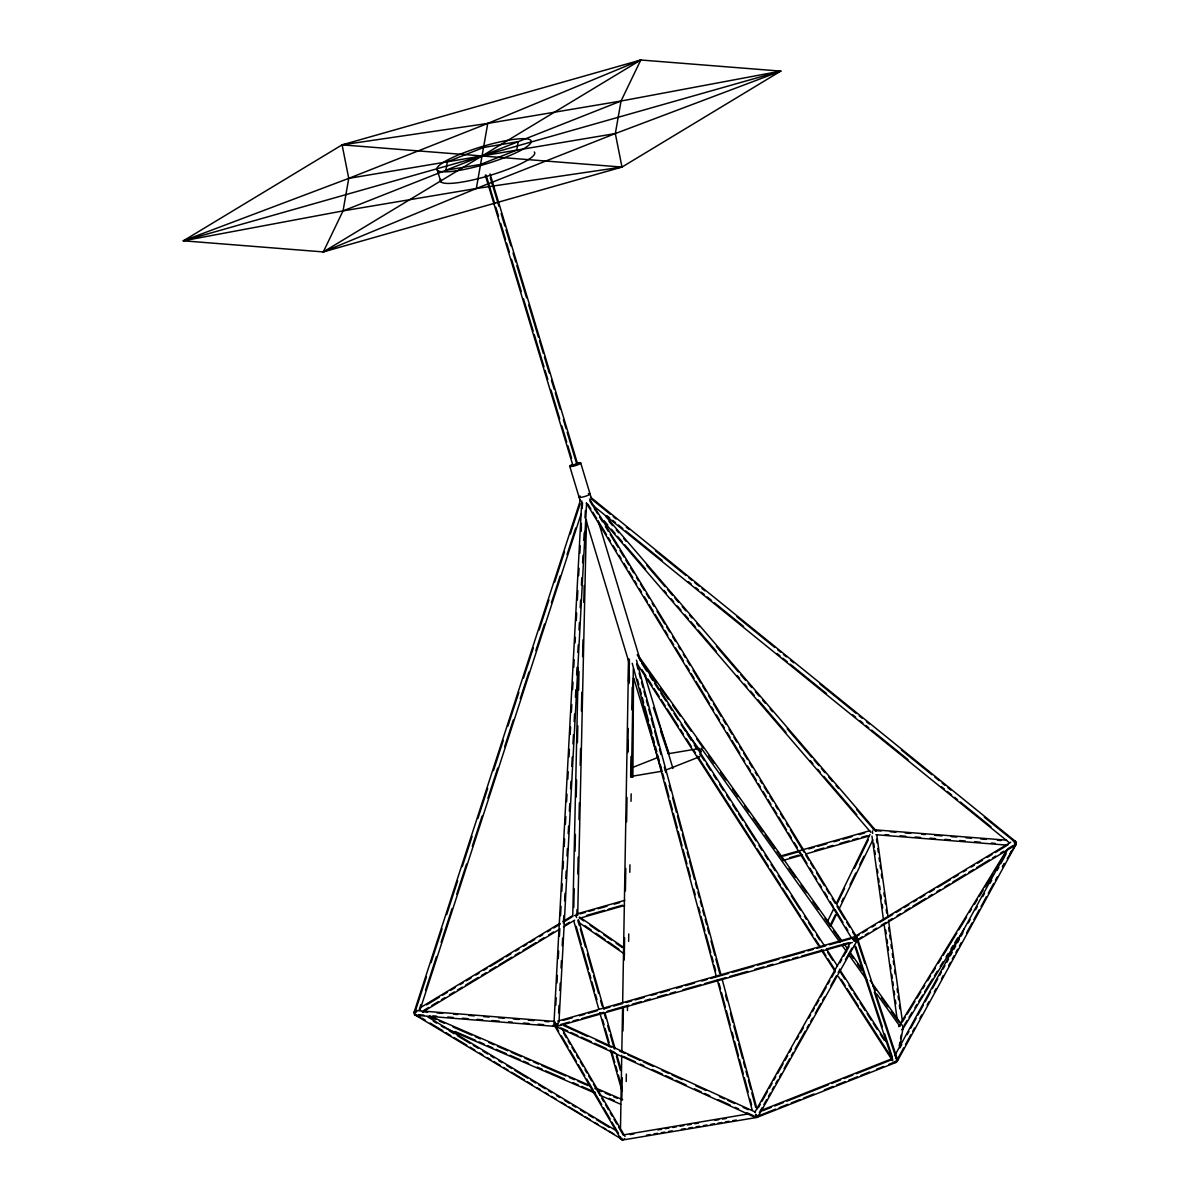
<?xml version="1.0" encoding="UTF-8"?>
<svg xmlns="http://www.w3.org/2000/svg" width="1200" height="1200" viewBox="0 0 1200 1200"><rect width="100%" height="100%" fill="white"/><g stroke="black" fill="none" stroke-linecap="round" stroke-linejoin="round"><path stroke-width="1.5" d="M628.14 751.065L628.2 739.83M628.545 681.78L628.68 659.31M629.355 681.795L629.4 676.17M632.085 777.315L632.175 760.455M632.895 777.315L633.48 678.075M620.505 1128.12L621.75 1055.265M621.825 1051.53L622.59 1006.695M622.65 1002.96L628.575 659.265M621.81 1100.115L622.185 1077.69M622.995 1030.995L623.415 1006.71M624.21 960.015L624.6 937.605M625.41 890.91L625.785 868.485M626.595 821.79L627.015 797.505M627.78 752.685L628.2 728.4M628.98 683.565L629.385 659.28M630.645 777.03L630.99 756.48M631.8 709.785L632.19 687.36M626.22 1081.515L626.34 1074.045M627.435 1010.535L627.51 1006.8M628.635 941.415L628.755 933.945M629.82 872.31L629.955 864.825M631.035 801.315L631.17 793.845M631.455 777.045L633.33 668.7M572.745 916.815L578.265 667.68M581.295 530.925L581.385 527.175M573.78 907.485L574.185 888.765M575.025 851.295L575.4 834.435M576.225 796.965L576.6 780.12M577.425 742.65L577.8 725.79M578.595 690.195L579 671.46M576.885 915.18L577.005 909.555M577.8 873.96L578.175 857.1M579 819.645L579.375 802.785M580.2 765.315L580.575 748.455M581.4 710.985L581.82 692.265M582.615 656.67L582.99 639.81M583.815 602.34L584.19 585.48M585.015 548.025L585.39 531.165M577.695 915.225L586.455 519.975M900.06 1046.055L903.195 1026.66M581.79 500.955L553.95 1023.9L558.075 1023.555M555.765 1005.27L556.17 997.8M556.965 982.86L557.355 975.39M558.255 958.575L558.645 951.105M559.44 936.165L559.845 928.695M560.535 915.615L561.03 906.285M561.825 891.345L562.23 883.875M563.025 868.92L563.415 861.45M564.21 846.51L564.615 839.04M565.41 824.1L565.8 816.63M566.595 801.69L567 794.22M567.795 779.28L568.2 771.81M568.995 756.87L569.385 749.4M570.18 734.46L570.585 726.99M571.38 712.05L571.77 704.58M572.565 689.625L572.97 682.155M573.765 667.215L574.155 659.745M575.055 642.945L575.355 637.335M576.24 620.535L576.645 613.065M577.335 599.985L577.83 590.64M578.625 575.7L579.03 568.23M579.825 553.29L580.23 545.82M581.025 530.88L581.415 523.41M582.21 508.47L582.51 502.86M558.645 1012.905L559.05 1005.435M559.845 990.495L560.235 983.025M561.03 968.085L561.435 960.615M562.23 945.66L562.62 938.19M563.415 923.25L563.82 915.78M564.615 900.84L565.005 893.37M565.8 878.43L566.205 870.96M567 856.02L567.39 848.55M568.185 833.61L568.59 826.14M569.385 811.2L569.775 803.73M570.57 788.79L570.975 781.32M571.77 766.365L572.265 757.035M572.955 743.955L573.465 734.625M574.155 721.545L574.545 714.075M575.445 697.275L575.85 689.805M576.645 674.85L577.035 667.38M577.83 652.44L578.235 644.97M579.03 630.03L579.42 622.56M580.215 607.62L580.62 600.15M581.415 585.21L581.805 577.74M582.6 562.8L583.005 555.33M583.8 540.39L584.19 532.92M584.985 517.98L585.39 510.495M558.975 1022.28L586.605 503.07M343.035 210.9L348.75 178.365L342.09 144.855L640.785 60L780.735 71.115L621.99 167.07L323.295 251.925L183.345 240.81L342.09 144.855L487.755 123.42L621.045 101.025L780.735 71.115L615.33 133.56L476.325 188.505L323.295 251.925L343.035 210.9L621.045 101.025L640.785 60L487.755 123.42L348.75 178.365L183.345 240.81L343.035 210.9L476.325 188.505L621.99 167.07L615.33 133.56L621.045 101.025M476.325 188.505L487.755 123.42M580.485 500.025L414.135 1012.125L415.02 1012.875M700.11 754.95L701.31 748.185L839.91 942.345M899.25 1045.935L899.88 1042.275M900.525 1038.63L901.17 1034.97M590.475 497.115L1015.395 841.32L1014.39 842.91M872.4 830.97L872.625 833.445M896.925 1061.34L896.415 1060.545M897.225 1061.355L1015.98 844.41L1014.795 843.36M620.445 1136.91L620.595 1138.92L622.725 1140L756.72 1117.47L896.46 1062.24L897.48 1060.26L896.115 1058.175M903.285 1027.68L902.925 1028.7M415.2 1014.045L415.185 1015.02L622.08 1139.415M426.465 976.83L415.485 1010.61L413.685 1012.68L414.675 1014.9L416.88 1015.305M431.085 962.595L442.065 928.815M446.685 914.595L457.65 880.8M462.285 866.58L472.095 836.355M477.87 818.565L487.695 788.34M493.47 770.565L503.295 740.325M507.915 726.105L518.88 692.325M523.5 678.09L533.325 647.865M539.1 630.09L548.925 599.865M554.7 582.075L564.51 551.85M570.285 534.075L580.11 503.835M419.16 1009.89L420.9 1004.55M425.52 990.33L436.5 956.55M441.12 942.315L452.085 908.535M456.705 894.315L466.53 864.075M472.305 846.3L482.13 816.075M487.905 798.285L497.715 768.06M504.645 746.73L513.315 720.045M520.245 698.715L528.915 672.045M535.845 650.7L544.5 624.03M551.445 602.7L560.1 576.03M567.03 554.685L575.7 528.015M419.94 1010.145L581.085 514.05M621.69 1138.23L621.51 1139.61M827.475 921.57L834.03 908.16M836.475 903.12L870.03 834.39M837.225 903.48L844.59 888.39M854.415 868.275L868.32 839.775M831.18 923.325L835.275 914.94M841.815 901.53L843.45 898.185M850.005 884.775L855.735 873.03M859.83 864.66L863.91 856.275M831.105 925.35L836.835 913.62M839.28 908.595L872.835 839.865M894.735 1055.67L1008.09 848.58M899.955 1047.84L901.755 1044.555M907.155 1034.7L908.955 1031.415M910.755 1028.13L916.14 1018.26M917.94 1014.975L923.34 1005.12M925.14 1001.835L930.54 991.965M932.34 988.68L937.74 978.825M939.54 975.54L941.34 972.24M943.14 968.955L944.94 965.67M946.74 962.385L948.54 959.1M950.34 955.815L952.14 952.53M953.925 949.245L955.725 945.945M957.525 942.66L959.325 939.375M961.125 936.09L962.925 932.805M968.325 922.95L970.125 919.65M975.525 909.795L977.325 906.51M982.725 896.64L984.525 893.355M989.925 883.5L991.725 880.215M997.11 870.345L998.91 867.06M1000.71 863.775L1006.11 853.92M898.32 1057.665L903.705 1047.795M905.505 1044.51L910.905 1034.655M912.705 1031.37L914.505 1028.085M919.905 1018.215L921.705 1014.93M927.105 1005.075L928.905 1001.79M934.305 991.92L936.105 988.635M941.49 978.78L943.29 975.495M948.69 965.625L950.49 962.34M952.29 959.055L954.09 955.77M955.89 952.485L957.69 949.2M959.49 945.9L961.29 942.615M966.69 932.76L972.09 922.905M973.89 919.605L979.29 909.75M981.075 906.465L986.475 896.595M988.275 893.31L993.675 883.455M995.475 880.17L997.275 876.885M1002.675 867.015L1004.475 863.73M1009.875 853.875L1011.675 850.59M1013.475 847.305L1015.275 844.005M754.875 1112.22L850.23 942.81M758.34 1107.75L760.17 1104.495M762 1101.24L767.505 1091.46M769.335 1088.205L772.095 1083.315M773.925 1080.06L775.755 1076.805M777.585 1073.535L783.09 1063.77M784.92 1060.515L787.68 1055.625M789.51 1052.37L791.34 1049.115M796.845 1039.335L798.675 1036.08M800.505 1032.825L803.265 1027.935M808.755 1018.155L810.6 1014.9M812.43 1011.645L814.26 1008.39M816.09 1005.135L818.85 1000.245M820.68 996.99L826.185 987.21M828.015 983.955L829.845 980.7M831.675 977.43L834.435 972.555M839.94 962.775L841.77 959.52M843.6 956.265L849.105 946.485M759.33 1112.67L762.09 1107.78M763.92 1104.525L766.665 1099.635M768.495 1096.38L770.34 1093.125M772.17 1089.87L774 1086.6M775.83 1083.345L777.675 1080.09M779.505 1076.835L781.335 1073.58M784.08 1068.69L789.585 1058.91M791.415 1055.655L793.26 1052.4M795.09 1049.145L805.17 1031.22M807 1027.965L808.845 1024.71M810.675 1021.455L812.505 1018.185M815.265 1013.31L820.755 1003.53M822.585 1000.275L824.43 997.02M830.85 985.62L836.34 975.84M838.17 972.585L840.015 969.33M845.505 959.55L851.925 948.15M758.205 1116.345L857.22 940.425L864.9 963.615M555.3 1022.1L554.97 1024.905L556.95 1026.42M898.65 1026.42L1006.815 849.975M902.295 1022.055L905.205 1017.285M907.155 1014.105L914.955 1001.385M916.905 998.205L920.805 991.845M922.755 988.665L924.705 985.485M927.63 980.715L930.555 975.945M932.505 972.765L935.415 967.995M938.34 963.225L941.265 958.47M943.215 955.29L956.865 933.03M958.815 929.85L966.6 917.13M969.525 912.36L971.475 909.18M974.4 904.41L977.325 899.64M979.275 896.46L983.175 890.1M985.125 886.935L992.925 874.215M994.875 871.035L998.76 864.675M1000.71 861.495L1002.66 858.315M904.17 1025.235L907.095 1020.465M909.045 1017.285L911.97 1012.515M914.895 1007.745L916.845 1004.565M918.795 1001.385L922.695 995.025M924.645 991.845L932.43 979.125M934.38 975.945L937.305 971.175M940.23 966.405L943.155 961.65M946.08 956.88L948.03 953.7M950.955 948.93L952.905 945.75M954.855 942.57L957.78 937.8M902.94 1028.805L964.335 928.65M1002.345 866.655L1004.295 863.475M1007.22 858.705L1015.98 844.41M416.07 1012.335L416.64 1011.54M898.665 1026.525L899.85 1025.415M902.61 1029.15L901.74 1029.825M415.995 1014.6L415.185 1015.02M1015.395 841.32L1013.565 841.62M857.745 940.455L1015.35 845.175L1016.355 841.98L1013.43 840.825M896.25 1061.355L888.75 1064.415M323.295 251.925L640.785 60M421.32 1007.1L559.815 923.385M562.995 921.45L572.55 915.675M426.585 1004.88L439.32 997.185M442.5 995.265L447.27 992.37M450.45 990.45L455.22 987.57M459.99 984.69L463.17 982.755M466.35 980.835L471.12 977.955M475.89 975.075L479.07 973.155M483.84 970.26L487.02 968.34M490.2 966.42L502.935 958.725M506.115 956.805L510.885 953.925M515.655 951.03L518.835 949.11M523.605 946.23L526.785 944.31M529.965 942.375L534.735 939.495M539.505 936.615L542.685 934.695M547.455 931.8L550.635 929.88M553.815 927.96L560.19 924.12M564.96 921.225L571.32 917.385M423.87 1010.355L428.67 1007.445M431.865 1005.51L438.27 1001.64M441.48 999.705L444.675 997.77M449.475 994.875L454.275 991.965M457.47 990.03L462.285 987.135M465.48 985.2L478.29 977.46M481.485 975.525L486.285 972.615M489.48 970.68L495.885 966.81M499.095 964.875L511.89 957.135M515.1 955.2L519.9 952.305M523.095 950.37L535.905 942.63M539.1 940.695L543.9 937.785M548.7 934.89L553.5 931.98M564.705 925.215L569.505 922.305M422.76 1011.975L558.675 929.82M563.475 926.925L574.665 920.16M855.645 935.97L1010.73 842.22M855.99 936.72L859.2 934.785M862.395 932.85L867.195 929.94M871.995 927.045L875.205 925.11M880.005 922.2L892.8 914.46M896.01 912.525L900.81 909.63M904.005 907.695L908.805 904.785M913.605 901.89L916.815 899.955M920.01 898.02L924.81 895.11M929.61 892.215L934.41 889.305M937.62 887.37L950.415 879.63M953.625 877.695L958.425 874.8M963.225 871.89L966.42 869.955M971.22 867.06L974.43 865.125M977.625 863.19L982.425 860.28M987.225 857.385L992.025 854.475M995.235 852.54L1008.03 844.8M857.4 939.705L862.17 936.825M865.35 934.89L868.53 932.97M873.3 930.09L876.48 928.17M881.25 925.275L886.02 922.395M889.2 920.475L892.38 918.555M897.15 915.675L900.33 913.74M905.115 910.86L909.885 907.98M913.065 906.06L925.785 898.365M928.965 896.445L932.145 894.51M936.915 891.63L940.095 889.71M944.865 886.83L949.635 883.935M952.815 882.015L965.535 874.32M968.73 872.4L973.5 869.52M976.68 867.6L989.4 859.905M992.58 857.985L995.76 856.065M1000.53 853.17L1003.71 851.25M1008.48 848.37L1013.25 845.49M574.2 464.64L576.795 464.13L573.645 465.03M632.22 767.625L658.035 757.41M665.385 770.25L699.825 756.645M760.605 1110.675L892.41 1058.565M762.57 1110.78L771.24 1107.345M774.72 1105.98L783.39 1102.545M786.87 1101.165L828.51 1084.71M831.99 1083.33L840.66 1079.91M844.14 1078.53L852.81 1075.11M856.275 1073.73L892.725 1059.33L860.34 1009.17M758.28 1115.985L775.68 1109.1M779.16 1107.735L787.86 1104.3M791.34 1102.92L800.025 1099.485M803.505 1098.105L813.945 1093.98M824.385 1089.855L833.085 1086.42M836.565 1085.04L845.265 1081.605M848.745 1080.225L857.445 1076.79M860.91 1075.41L869.61 1071.975M876.57 1069.23L883.53 1066.47M855.93 941.49L856.38 939.27L854.535 936.885M183.345 240.81L780.735 71.115M576.18 914.13L624.81 900.315M779.7 856.305L869.745 830.73M580.05 913.875L585.45 912.345M589.05 911.31L594.45 909.78M598.05 908.76L607.065 906.195M614.265 904.155L619.665 902.625M783.51 856.08L797.91 851.985M808.71 848.91L814.11 847.38M817.71 846.36L826.71 843.795M833.925 841.755L839.325 840.225M842.925 839.205L851.925 836.64M859.125 834.6L864.525 833.055M586.545 915.435L604.53 910.32M608.13 909.3L622.515 905.22M789.735 857.7L798.735 855.15M814.92 850.56L823.905 847.995M827.505 846.975L832.89 845.445M840.09 843.405L849.075 840.855M852.675 839.835L858.075 838.29M861.66 837.27L867.06 835.74M579.63 918.24L624.57 905.475M782.76 860.535L802.53 854.925M806.13 853.905L869.04 836.025M557.67 1021.125L854.265 936.855M563.235 1020.39L572.235 1017.825M579.42 1015.785L584.82 1014.255M588.42 1013.235L597.405 1010.685M604.605 1008.63L609.99 1007.1M613.59 1006.08L622.575 1003.53M626.175 1002.51L631.575 1000.98M635.16 999.945L644.16 997.395M651.345 995.355L656.745 993.825M660.345 992.805L669.33 990.24M676.53 988.2L681.915 986.67M685.515 985.65L694.515 983.1M701.7 981.045L707.1 979.515M710.685 978.495L728.67 973.395M732.27 972.375L753.855 966.24M757.44 965.22L779.025 959.085M782.625 958.065L804.195 951.93M807.795 950.91L813.195 949.38M816.78 948.36L825.78 945.81M829.365 944.79L850.95 938.655M560.37 1024.605L569.37 1022.04M572.985 1021.02L578.385 1019.49M581.985 1018.47L603.585 1012.32M607.185 1011.3L628.785 1005.165M632.4 1004.145L641.4 1001.58M645 1000.56L650.4 999.03M657.6 996.975L666.6 994.425M670.2 993.405L675.6 991.86M682.8 989.82L700.815 984.705M704.415 983.685L726.015 977.55M729.615 976.515L747.63 971.4M754.83 969.36L763.83 966.81M767.43 965.775L772.83 964.245M780.03 962.205L789.03 959.64M792.63 958.62L798.03 957.09M801.645 956.07L823.245 949.92M826.845 948.9L848.445 942.765M558.75 1025.91L852.33 942.51M755.52 1114.845L756.51 1114.59M873.345 829.71L1006.635 840.18M1015.98 844.41L1015.05 844.185A1.635 0.825 31.5 0 1 1014.57 844.32M348.75 178.365L615.33 133.56M668.46 753.705L699.48 748.485M630.825 776.46L661.845 771.24M624.72 1134.69L748.08 1113.96M630.225 1134.6L633.915 1133.97M657.9 1129.95L661.59 1129.32M665.28 1128.705L668.97 1128.09M672.66 1127.46L676.35 1126.845M680.04 1126.23L683.715 1125.6M687.405 1124.985L691.095 1124.37M694.785 1123.74L698.475 1123.125M715.08 1120.335L718.77 1119.705M722.46 1119.09L726.15 1118.475M646.56 1135.17L650.235 1134.54M653.895 1133.925L657.555 1133.31M661.23 1132.695L664.89 1132.08M668.55 1131.465L672.225 1130.85M681.375 1129.305L685.05 1128.69M688.71 1128.075L692.37 1127.46M696.045 1126.845L699.705 1126.23M703.365 1125.615L707.04 1125M710.7 1124.385L714.36 1123.77M718.035 1123.155L721.695 1122.54M725.355 1121.91L729.03 1121.295M732.69 1120.68L736.35 1120.065M416.055 1010.535L554.325 1021.41M895.545 1062.495L894.54 1062.345M342.09 144.855L621.99 167.07M875.595 830.595L881.13 831.03M890.355 831.765L895.89 832.215M905.115 832.935L910.65 833.385M921.72 834.255L925.41 834.555M934.62 835.29L942 835.875M951.225 836.61L956.76 837.045M965.985 837.78L971.52 838.215M980.745 838.95L986.28 839.385M997.35 840.27L1001.04 840.555M885.21 834.63L888.93 834.93M900.105 835.815L905.7 836.265M915.015 837L920.595 837.45M929.91 838.185L935.505 838.635M944.805 839.37L950.4 839.82M959.715 840.555L965.295 840.99M974.61 841.74L980.205 842.175M991.38 843.06L995.1 843.36M875.97 834.72L1006.215 845.07M422.16 1011.735L427.755 1012.17M437.07 1012.92L442.65 1013.355M453.825 1014.24L457.56 1014.54M468.735 1015.425L474.315 1015.875M483.63 1016.61L489.21 1017.06M498.525 1017.795L504.12 1018.23M513.435 1018.98L519.015 1019.415M528.33 1020.165L533.91 1020.6M545.085 1021.485L548.82 1021.785M418.185 1014.69L423.72 1015.125M432.945 1015.86L436.635 1016.16M447.705 1017.03L453.24 1017.48M462.465 1018.2L468 1018.65M477.225 1019.37L482.76 1019.82M491.985 1020.555L499.365 1021.14M508.59 1021.86L512.28 1022.16M523.35 1023.045L528.885 1023.48M538.11 1024.215L543.645 1024.65M552.87 1025.385L555.9 1025.4M418.14 1015.5L556.635 1026.495M429.42 1015.86L590.16 1085.64M595.29 1087.86L622.65 1099.74M430.8 1017.345L435.93 1019.58M439.35 1021.065L444.48 1023.285M453.03 1027.005L471.84 1035.165M475.26 1036.65L480.39 1038.885M488.94 1042.59L494.07 1044.81M497.49 1046.295L507.75 1050.75M511.17 1052.235L521.43 1056.69M524.85 1058.175L529.98 1060.41M533.4 1061.895L538.53 1064.115M541.95 1065.6L565.89 1075.995M569.31 1077.48L574.44 1079.7M577.86 1081.185L588.12 1085.64M594.96 1088.61L601.8 1091.58M605.22 1093.065L610.35 1095.3M613.77 1096.785L617.19 1098.27M455.13 1031.49L475.65 1040.4M479.07 1041.885L484.2 1044.105M487.62 1045.59L492.75 1047.825M496.17 1049.31L506.445 1053.765M509.865 1055.25L520.125 1059.705M523.545 1061.19L528.675 1063.41M537.225 1067.13L542.355 1069.35M545.775 1070.835L564.585 1078.995M573.135 1082.715L578.265 1084.935M581.685 1086.42L595.365 1092.36M609.045 1098.3L614.175 1100.535M415.47 1015.17L420.6 1017.39M446.265 1028.535L595.035 1093.11M600.165 1095.345L620.685 1104.255M564.09 1024.83L755.31 1112.04M563.79 1025.595L587.475 1036.395M595.935 1040.265L611.16 1047.21M619.635 1051.065L624.705 1053.375M628.095 1054.92L639.93 1060.32M643.32 1061.865L653.475 1066.5M661.935 1070.355L668.7 1073.445M672.09 1074.99L682.245 1079.625M695.775 1085.79L705.93 1090.425M719.46 1096.605L724.545 1098.915M727.92 1100.46L734.7 1103.55M743.16 1107.405L748.23 1109.715M560.88 1027.86L567.645 1030.95M571.035 1032.495L577.8 1035.57M581.19 1037.115L591.345 1041.75M594.72 1043.295L606.57 1048.695M609.945 1050.24L615.03 1052.55M623.49 1056.42L635.34 1061.82M640.41 1064.13L643.8 1065.675M652.26 1069.53L662.415 1074.165M665.79 1075.71L672.555 1078.8M675.945 1080.345L686.1 1084.965M694.56 1088.835L701.325 1091.91M704.715 1093.455L709.785 1095.78M718.245 1099.635L730.095 1105.035M735.165 1107.345L738.555 1108.89M747.015 1112.76L753.78 1115.835M555.495 1026.3L755.175 1117.365M427.335 1016.61L616.08 1130.565M433.305 1021.17L436.515 1023.105M441.315 1026L444.51 1027.935M449.31 1030.83L454.11 1033.725M457.305 1035.66L470.1 1043.385M473.295 1045.32L478.095 1048.215M482.895 1051.11L487.695 1054.005M490.89 1055.94L494.085 1057.875M498.885 1060.77L502.095 1062.705M506.895 1065.6L511.68 1068.495M514.89 1070.43L527.685 1078.155M530.88 1080.09L535.68 1082.985M538.875 1084.92L545.28 1088.775M548.475 1090.71L551.67 1092.645M556.47 1095.54L559.665 1097.475M564.465 1100.37L569.265 1103.265M572.46 1105.2L575.67 1107.12M580.47 1110.03L585.27 1112.925M588.465 1114.86L593.265 1117.755M596.46 1119.69L609.255 1127.415M422.01 1018.185L425.205 1020.105M430.005 1023.015L442.8 1030.74M445.995 1032.66L450.795 1035.57M453.99 1037.49L466.785 1045.215M469.995 1047.15L474.795 1050.045M479.595 1052.94L482.79 1054.875M487.59 1057.77L490.785 1059.705M493.98 1061.64L500.385 1065.51M503.58 1067.43L508.38 1070.325M511.575 1072.26L524.37 1079.985M527.58 1081.92L532.365 1084.815M537.165 1087.71L540.375 1089.645M545.16 1092.54L548.37 1094.475M551.565 1096.41L556.365 1099.305M561.165 1102.2L565.965 1105.095M569.16 1107.03L581.955 1114.755M585.15 1116.69L589.95 1119.585M594.75 1122.48L597.945 1124.415M602.745 1127.31L605.955 1129.245M609.15 1131.18L613.95 1134.075M579.6 917.025L624.21 947.895M579.165 917.7L583.77 920.895M589.935 925.155L599.16 931.545M603.78 934.74L611.475 940.065M616.08 943.26L622.245 947.52M585.09 925.785L591.24 930.03M595.86 933.225L605.085 939.615M608.16 941.745L618.93 949.2M578.49 922.215L624.645 954.15M591.405 498.93L610.32 514.26M613.23 516.615L616.14 518.97M626.325 527.22L629.235 529.575M655.44 550.8L685.995 575.55M688.905 577.905L691.815 580.26M694.725 582.615L699.09 586.155M702 588.51L704.91 590.865M736.935 616.8L774.765 647.445M777.675 649.815L780.585 652.17M783.495 654.525L786.405 656.88M790.77 660.42L793.68 662.775M819.885 684L856.26 713.46M859.17 715.815L862.08 718.185M866.445 721.71L869.355 724.065M901.365 750L931.935 774.765M934.845 777.12L939.21 780.645M942.12 783.015L945.03 785.37M947.94 787.725L950.85 790.08M984.315 817.2L1014.885 841.95M606.795 515.595L609.705 517.965M612.615 520.32L615.525 522.675M618.435 525.03L622.8 528.57M625.71 530.925L662.085 560.4M688.29 581.61L691.2 583.965M695.565 587.505L698.475 589.86M701.385 592.215L704.295 594.585M707.205 596.94L711.57 600.48M714.48 602.835L743.58 626.4M777.06 653.52L779.97 655.875M782.88 658.23L787.245 661.77M790.155 664.125L826.53 693.6M852.72 714.81L855.63 717.165M859.995 720.705L862.905 723.06M865.815 725.415L868.74 727.785M871.65 730.14L908.025 759.6M941.49 786.72L944.4 789.075M947.31 791.43L951.675 794.97M954.585 797.325L957.495 799.68M960.405 802.035L990.975 826.8M593.175 505.62L1009.365 842.745M756.72 1117.47L756.015 1115.475M605.895 516.54L875.715 830.445M608.955 521.355L612.615 525.615M616.275 529.875L618.72 532.725M623.61 538.41L626.04 541.245M646.8 565.395L665.115 586.695M667.56 589.53L672.435 595.215M674.88 598.065L678.54 602.325M682.2 606.585L685.875 610.845M689.535 615.105L691.965 617.94M696.855 623.625L699.3 626.46M716.385 646.35L738.36 671.91M740.805 674.76L745.695 680.445M748.125 683.28L751.8 687.54M755.46 691.8L759.12 696.06M762.78 700.32L765.225 703.17M770.115 708.84L772.545 711.69M787.2 728.73L811.62 757.14M814.065 759.975L818.94 765.66M821.385 768.495L825.045 772.755M828.705 777.015L832.365 781.29M836.04 785.55L838.47 788.385M856.785 809.685L873.885 829.575M604.095 520.725L607.755 524.985M611.415 529.245L615.075 533.505M617.52 536.355L622.41 542.04M624.84 544.875L645.6 569.025M663.915 590.325L666.36 593.16M671.235 598.845L673.68 601.695M677.34 605.955L681 610.215M684.66 614.475L688.335 618.735M690.765 621.57L695.655 627.255M698.1 630.09L716.415 651.405M737.16 675.54L739.605 678.39M744.495 684.075L746.925 686.91M750.6 691.17L754.26 695.43M757.92 699.69L786 732.36M810.42 760.77L812.865 763.605M817.74 769.29L820.185 772.125M823.845 776.385L856.815 814.74M601.035 518.445L870.855 832.335M637.53 654.615L841.905 940.89M844.08 943.935L847.335 948.495M850.605 953.07L862.56 969.825M870.165 980.475L902.775 1026.165A2.46 0.765 -35.5 0 1 902.85 1026.315M639.03 658.14L645.555 667.275M651 674.895L656.43 682.5M660.78 688.59L668.385 699.255M672.735 705.345L680.34 716.01M684.69 722.1L691.215 731.235M696.66 738.84L703.17 747.99M708.615 755.595L714.045 763.215M720.57 772.35L726 779.955M732.525 789.09L737.97 796.71M744.48 805.845L748.83 811.935M753.18 818.025L762.96 831.735M765.135 834.78L774.93 848.49M777.105 851.535L783.615 860.67M789.06 868.275L795.585 877.41M801.015 885.03L806.445 892.65M812.97 901.785L818.415 909.39M824.94 918.525L830.37 926.145M833.625 930.72L841.245 941.37M849.93 953.55L853.2 958.125M857.55 964.215L861.9 970.305M872.76 985.53L876.03 990.105M881.46 997.71L887.985 1006.845M891.24 1011.42L898.86 1022.085M842.085 945.39L846.585 951.675M848.61 954.525L867.18 980.535M876.885 994.11L899.715 1026.09M684.645 729.09L700.95 751.92M637.305 654.945L824.355 945.675M826.365 948.825L837.495 966.105M839.52 969.255L886.02 1041.54M641.67 663.24L646.725 671.1M649.755 675.81L652.785 680.52M654.81 683.67L658.86 689.955M660.87 693.09L665.925 700.95M667.95 704.1L672 710.385M674.025 713.52L678.06 719.805M681.105 724.53L685.14 730.815M687.165 733.95L691.215 740.235M694.245 744.96L697.275 749.67M700.305 754.38L704.355 760.68M706.38 763.815L710.415 770.1M713.46 774.81L716.49 779.535M719.52 784.245L723.57 790.53M726.6 795.24L729.63 799.965M732.66 804.675L736.71 810.96M738.735 814.11L742.77 820.395M745.8 825.105L755.925 840.825M758.955 845.535L761.985 850.245M765.015 854.97L768.045 859.68M771.09 864.39L775.125 870.675M778.155 875.4L787.26 889.545M791.31 895.83L800.4 909.975M804.45 916.26L806.475 919.395M808.5 922.545L813.555 930.405M816.585 935.115L819.615 939.825M827.7 952.41L832.755 960.255M840.855 972.84L844.89 979.125M848.94 985.41L851.97 990.12M853.995 993.27L858.045 999.555M860.055 1002.69L865.11 1010.55M867.135 1013.7L871.185 1019.985M873.21 1023.12L877.245 1029.405M880.275 1034.13L884.325 1040.415M641.955 669.705L645.99 676.005M648.015 679.14L652.065 685.425M654.075 688.575L659.13 696.435M661.155 699.57L665.205 705.855M667.23 709.005L678.345 726.285M680.37 729.435L683.4 734.145M686.43 738.855L691.485 746.715M693.51 749.865L695.535 753M697.56 756.15L755.19 845.73M757.215 848.865L768.33 866.16M770.355 869.295L780.465 885.015M782.49 888.165L800.685 916.455M802.71 919.59L812.82 935.31M814.845 938.445L819.9 946.305M822.93 951.015L825.96 955.74M827.985 958.875L835.065 969.885M841.125 979.305L845.175 985.59M847.2 988.74L858.315 1006.02M638.22 665.445L818.205 945.18M821.235 949.89L835.395 971.895M838.425 976.605L892.005 1059.9M589.575 499.02L857.22 937.92A2.46 0.87 -31.4 0 0 855.405 938.04A2.46 0.87 -31.4 0 0 853.17 939.72M589.845 501.03L592.77 505.815M595.695 510.6L597.63 513.795M599.58 516.99L602.505 521.775M605.415 526.56L608.34 531.345M610.29 534.54L618.075 547.305M620.025 550.5L623.91 556.89M625.86 560.085L628.785 564.87M630.72 568.065L633.645 572.85M636.57 577.635L638.505 580.83M640.455 584.025L644.355 590.4M646.29 593.595L649.215 598.38M652.14 603.18L654.075 606.36M657 611.16L664.785 623.925M666.735 627.12L669.66 631.905M672.57 636.69L675.495 641.475M678.405 646.26L680.355 649.455M683.28 654.24L685.23 657.435M687.165 660.63L690.09 665.415M693.015 670.2L700.8 682.98M702.75 686.16L705.66 690.96M708.585 695.745L711.495 700.53M713.445 703.725L721.23 716.49M723.18 719.685L726.105 724.47M729.015 729.255L731.94 734.055M733.89 737.235L736.8 742.035M739.725 746.82L741.675 750.015M743.625 753.195L747.51 759.585M749.46 762.78L752.37 767.565M755.295 772.35L757.245 775.545M760.155 780.33L762.105 783.525M764.055 786.72L767.955 793.095M769.89 796.29L772.815 801.075M775.74 805.875L777.675 809.055M780.6 813.855L783.525 818.64M786.435 823.425L788.385 826.62M790.335 829.815L803.955 852.15M805.905 855.345L808.83 860.13M810.765 863.325L813.69 868.11M816.615 872.895L824.4 885.675M826.335 888.87L829.26 893.655M832.185 898.44L835.095 903.225M837.045 906.42L844.83 919.185M846.78 922.38L849.705 927.165M852.615 931.95L855.54 936.75M588 504.3L590.925 509.085M592.86 512.28L596.76 518.655M598.71 521.85L606.495 534.615M608.445 537.81L610.38 541.005M613.305 545.79L616.23 550.575M619.14 555.36L621.09 558.555M624.015 563.34L626.925 568.14M628.875 571.32L632.775 577.71M634.71 580.905L636.66 584.1M639.585 588.885L641.52 592.08M644.445 596.865L647.37 601.65M649.32 604.845L653.205 611.22M655.155 614.415L662.94 627.195M664.89 630.375L667.8 635.175M670.725 639.96L673.65 644.745M675.585 647.94L683.37 660.705M686.295 665.49L689.22 670.275M691.155 673.47L694.08 678.255M696.03 681.45L709.65 703.8M711.6 706.995L713.55 710.175M716.46 714.975L719.385 719.76M722.31 724.545L724.245 727.74M727.17 732.525L730.095 737.31M732.03 740.505L739.815 753.27M742.74 758.055L744.69 761.25M747.615 766.035L750.525 770.835M752.475 774.015L756.36 780.405M758.31 783.6L760.26 786.795M763.185 791.58L766.095 796.365M768.045 799.56L770.97 804.345M772.905 807.54L776.805 813.93M778.755 817.11L786.54 829.89M788.49 833.07L791.4 837.87M794.325 842.655L797.235 847.44M799.185 850.635L806.97 863.4M809.895 868.185L812.82 872.97M814.755 876.165L816.705 879.36M819.63 884.145L821.565 887.34M824.49 892.125L827.415 896.91M830.325 901.71L833.25 906.495M835.2 909.69L842.985 922.455M845.895 927.24L847.845 930.435M586.32 503.115L851.04 937.23M855.51 938.325L856.035 939.555M562.365 1029.36L625.02 1136.445M563.505 1032.915L566.31 1037.7M568.17 1040.91L570.045 1044.105M571.92 1047.3L574.725 1052.085M576.585 1055.295L578.46 1058.49M580.335 1061.685L583.14 1066.47M585 1069.665L586.875 1072.875M588.75 1076.07L591.555 1080.855M593.415 1084.05L595.29 1087.26M597.165 1090.455L599.97 1095.24M601.83 1098.435L603.705 1101.63M605.58 1104.84L608.385 1109.625M610.245 1112.82L612.12 1116.015M613.995 1119.225L616.8 1124.01M618.66 1127.205L623.34 1135.2M554.925 1024.725L558.675 1031.13M561.48 1035.915L568.02 1047.105M569.895 1050.3L576.435 1061.49M578.31 1064.685L584.85 1075.875M586.725 1079.07L593.265 1090.26M595.14 1093.455L601.68 1104.645M603.555 1107.84L610.095 1119.03M611.97 1122.225L618.51 1133.415M620.58 1138.56L554.19 1025.085A2.46 2.1 -30.3 0 0 558.24 1025.16M576.09 916.095L576.6 917.535M653.37 707.475L669.135 753.735M660.45 730.785L668.355 753.96M897.435 1059.45L857.46 938.475A2.46 2.115 -18.3 0 1 853.95 941.16M874.305 992.07L896.655 1059.675M855.885 946.755L882.345 1026.825M884.685 1033.935L892.335 1057.065M854.505 945.21L892.725 1060.86M756.135 1116.135L755.595 1114.185M580.725 463.02L591.66 499.26M593.805 506.385L594.885 509.94M598.11 520.62L640.485 660.96M644.805 675.285L672.945 768.465M490.02 173.91L577.71 464.325M490.32 177.72L498.975 206.4M501.135 213.57L504.93 226.125M506.01 229.71L510.885 245.85M513.045 253.02L515.76 261.975M516.84 265.56L526.575 297.84M528.75 305.01L538.485 337.275M539.565 340.86L543.36 353.4M544.44 357L549.315 373.125M551.475 380.295L554.19 389.265M555.27 392.85L560.145 408.975M563.385 419.73L566.085 428.7M567.18 432.285L576.915 464.55M486.09 175.035L494.745 203.715M495.825 207.3L498.54 216.255M500.7 223.425L505.575 239.565M506.655 243.15L509.37 252.12M511.53 259.29L521.265 291.555M523.44 298.725L533.175 330.99M534.255 334.575L544.005 366.855M545.085 370.44L547.785 379.395M551.04 390.15L559.695 418.845M561.87 426.015L566.73 442.14M567.825 445.725L571.605 458.28M485.31 175.245L572.985 465.675M569.715 466.14L580.125 500.595M586.035 520.185L629.475 664.08M633.81 678.42L661.935 771.6M437.31 170.13L440.805 181.725M578.58 919.83L603.96 1009.365M604.98 1012.935L615.135 1048.755M616.65 1054.125L621.225 1070.235M577.785 920.07L579.315 925.44M580.335 929.01L585.405 946.92M587.43 954.09L592.515 971.985M593.535 975.57L598.605 993.48M600.63 1000.635L602.16 1006.02M604.185 1013.175L605.715 1018.545M607.74 1025.715L609.27 1031.085M610.275 1034.67L614.34 1048.98M616.38 1056.15L620.43 1070.475M576.165 926.37L581.25 944.28M582.255 947.865L588.36 969.345M589.365 972.93L590.895 978.3M591.9 981.885L594.45 990.84M595.455 994.41L596.985 999.795M602.565 1019.49L604.095 1024.86M605.1 1028.445L609.165 1042.77M612.21 1053.51L614.745 1062.465M615.765 1066.035L617.295 1071.42M618.3 1074.99L622.365 1089.315M573.855 921.24L598.74 1008.975M599.745 1012.56L609.39 1046.58M610.41 1050.165L622.095 1091.34M636.465 660.165L721.02 975.075M721.995 978.69L756.99 1108.995M636.645 664.005L638.115 669.435M639.075 673.05L640.545 678.48M641.505 682.11L642.975 687.525M643.935 691.155L645.405 696.585M646.365 700.2L647.835 705.63M648.795 709.245L650.265 714.675M651.225 718.305L653.655 727.35M654.63 730.965L658.515 745.44M659.49 749.07L660.945 754.5M664.35 767.16L665.805 772.59M669.21 785.265L670.665 790.695M672.615 797.925L676.5 812.415M677.475 816.03L681.36 830.505M682.335 834.12L686.22 848.61M687.195 852.225L688.65 857.655M689.625 861.27L694.485 879.375M695.46 882.99L696.915 888.42M697.89 892.035L699.345 897.465M700.32 901.095L701.775 906.525M702.735 910.14L704.205 915.57M705.165 919.185L706.635 924.615M707.595 928.23L709.065 933.66M711 940.905L714.885 955.38M715.86 959.01L719.745 973.485M725.58 995.205L727.035 1000.635M730.44 1013.295L732.87 1022.355M733.845 1025.97L737.73 1040.445M738.705 1044.06L742.59 1058.55M743.565 1062.165L745.02 1067.595M745.995 1071.21L747.45 1076.64M748.425 1080.255L750.855 1089.315M751.83 1092.93L755.715 1107.405M637.395 679.38L638.85 684.81M639.825 688.425L641.28 693.855M642.255 697.47L643.71 702.9M644.685 706.53L648.57 721.005M649.545 724.62L651.975 733.665M652.95 737.295L654.405 742.725M655.38 746.34L656.835 751.77M657.81 755.385L659.265 760.815M660.24 764.43L661.695 769.86M662.67 773.49L664.125 778.92M665.1 782.535L668.985 797.01M669.96 800.64L672.39 809.685M673.35 813.3L677.25 827.775M678.21 831.405L682.11 845.88M683.07 849.495L686.97 863.97M687.93 867.6L690.36 876.645M693.765 889.32L695.22 894.75M698.625 907.41L700.08 912.84M701.055 916.455L704.94 930.945M705.915 934.56L710.775 952.665M711.75 956.28L713.205 961.71M714.18 965.325L715.635 970.755M719.04 983.43L720.495 988.86M721.47 992.475L725.355 1006.95M726.33 1010.565L730.215 1025.055M732.165 1032.285L733.62 1037.715M734.595 1041.345L738.48 1055.82M739.455 1059.435L743.34 1073.91M744.315 1077.54L748.2 1092.015M750.135 1099.26L751.59 1104.675M632.235 663.315L716.31 976.41M717.285 980.025L752.265 1110.33M756.675 1116.435L756.795 1117.335M876.84 835.455L888 916.62M888.51 920.31L902.22 1019.91M876.54 839.265L877.035 842.955M877.8 848.475L878.31 852.165M879.075 857.7L879.585 861.39M880.08 865.08L880.59 868.77M881.355 874.305L881.865 877.995M883.89 892.755L884.4 896.445M884.91 900.12L885.42 903.81M886.17 909.345L886.68 913.035M888.72 927.795L889.23 931.485M889.725 935.175L890.235 938.865M891 944.4L891.51 948.09M892.275 953.61L892.77 957.3M893.28 960.99L893.79 964.68M894.555 970.215L895.065 973.905M897.09 988.665L897.6 992.355M898.11 996.045L898.62 999.735M899.37 1005.255L899.88 1008.945M873.795 843.39L874.29 847.08M874.8 850.77L875.31 854.46M877.335 869.205L877.845 872.895M878.61 878.43L879.12 882.12M879.63 885.81L880.14 889.5M880.89 895.035L881.4 898.725M882.165 904.26L882.675 907.935M885.72 930.075L886.23 933.765M886.98 939.3L887.49 942.99M888 946.68L888.51 950.37M890.535 965.115L891.045 968.805M891.81 974.34L892.32 978.03M892.83 981.72L893.325 985.41M894.09 990.945L894.6 994.635M895.365 1000.17L895.875 1003.86M871.965 836.115L883.38 919.125M884.145 924.645L897.09 1018.725M588.375 493.59A5.745 1.035 -16.8 0 1 588.63 495.015A5.745 1.035 -16.8 0 1 580.995 497.34A5.745 1.035 -16.8 0 1 580.215 496.08M577.11 463.02A5.745 1.035 -16.8 0 1 579.78 463.86A5.745 1.035 -16.8 0 1 571.125 466.5A5.745 1.035 -16.8 0 1 572.64 464.37M874.95 830.64A2.46 1.515 -7.8 0 1 875.745 830.955M902.94 1026.705A2.46 1.515 -7.8 0 1 903.105 1027.92M899.4 1026.48A2.46 1.515 -7.8 0 1 899.85 1026.285M757.155 1115.595A2.46 1.17 -65.5 0 1 754.665 1116.78M557.88 1023.12A2.46 1.17 -65.5 0 1 556.365 1026.03A2.46 1.17 -65.5 0 1 554.94 1025.355M556.38 1025.355A1.635 0.78 -65.5 0 1 555.54 1025.34M556.815 1025.37A1.635 1.395 -30.3 0 1 555.84 1025.445M624.63 1138.635A2.46 2.1 -30.3 0 1 620.445 1138.14M416.43 1014.705A2.46 0.93 -66.5 0 1 415.17 1014.51M574.98 915.42A2.46 1.53 -15.8 0 1 575.49 915.345A2.46 0.87 -55.3 0 0 575.13 915.675M902.79 1029.015A2.46 1.23 31.5 0 1 901.89 1029.27M1015.845 843.495A2.46 1.23 31.5 0 1 1014.51 844.815M897.27 1059.045A2.46 2.115 -18.3 0 1 894.405 1062.27M895.635 1061.445A1.635 1.41 -18.3 0 1 894.63 1061.565M856.725 939A1.635 1.41 -18.3 0 1 854.985 940.605M857.34 940.14A2.46 1.455 29.4 0 1 855.48 940.86A2.46 1.455 29.4 0 1 853.095 939.255M852.93 938.88A2.46 1.455 29.4 0 1 852.84 938.535M856.38 940.155A1.635 0.96 29.4 0 1 855.045 940.215M758.265 1115.385A2.46 1.455 29.4 0 1 757.53 1116.78A2.46 1.455 29.4 0 1 755.085 1116.18M875.445 830.265A2.46 1.485 -40.7 0 1 875.985 831.015M902.82 1026.51A2.46 0.765 -35.5 0 1 902.7 1026.765M534.315 151.965A49.23 8.88 -16.8 0 1 487.815 176.04A49.23 8.88 -16.8 0 1 440.73 179.325M447.375 161.79L445.89 170.25L480.555 164.43L516.705 150.135L518.19 141.675L483.525 147.495L447.375 161.79M455.535 170.955A49.23 8.88 -16.8 0 0 530.88 142.785A49.23 8.88 -16.8 0 0 465.765 152.04A49.23 8.88 -16.8 0 0 455.535 170.955"/></g></svg>
